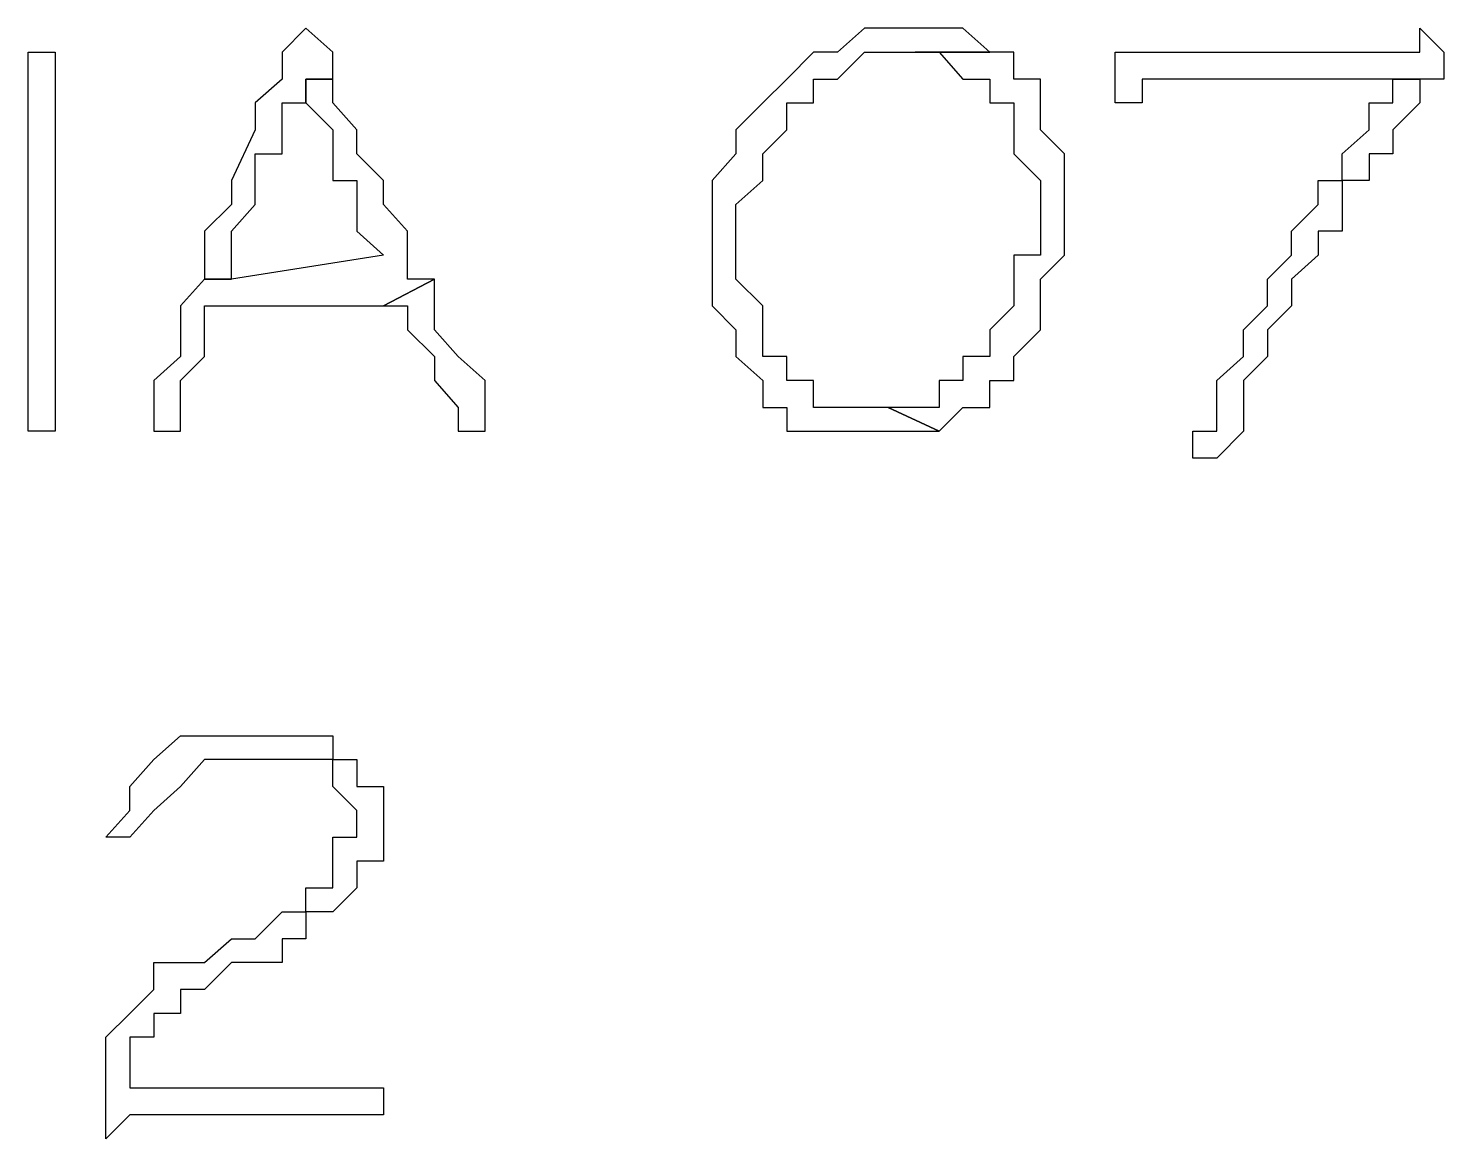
# Model space of a CAD drawing. Header units: millimetres. Extents: x -518.8 to -461.2, y 3.5 to 44.2.
# Drawn here: x -488.3286 to -487.9722, y 11.4142 to 11.6939 of the extents above; entities that cross this region are included whole.
import ezdxf

# ---------------------------------------------------------------- set-up
doc = ezdxf.new("R2010")
doc.units = ezdxf.units.MM
doc.header["$MEASUREMENT"] = 0
doc.layers.add('MYSOLIDS', color=7, linetype='Continuous')

msp = doc.modelspace()

# ---------------------------------------------------------------- linework, layer by layer
at = {"layer": 'MYSOLIDS'}
for points in [[(-488.25867, 11.69394), (-488.25867, 11.69394), (-488.25867, 11.69394), (-488.26468, 11.68793), (-488.26468, 11.68793), (-488.26468, 11.68116), (-488.26468, 11.68116), (-488.27145, 11.67514), (-488.27145, 11.66838), (-488.27746, 11.65559), (-488.27746, 11.65559), (-488.27746, 11.64958), (-488.27746, 11.64958), (-488.28423, 11.64281), (-488.28423, 11.6368), (-488.28423, 11.6368), (-488.28423, 11.63078), (-488.27746, 11.63078), (-488.27746, 11.6368), (-488.27746, 11.6368), (-488.27746, 11.64281), (-488.27145, 11.64958), (-488.27145, 11.64958), (-488.27145, 11.64958), (-488.27145, 11.65559), (-488.27145, 11.66236), (-488.26468, 11.66236), (-488.26468, 11.66838), (-488.26468, 11.67514), (-488.25867, 11.67514), (-488.25867, 11.68116), (-488.2519, 11.68116), (-488.2519, 11.68793), (-488.25867, 11.69394), (-488.25867, 11.69394), (-488.25867, 11.69394)], [(-488.10528, 11.69394), (-488.11205, 11.69394), (-488.11807, 11.69394), (-488.11807, 11.69394), (-488.12483, 11.68793), (-488.13085, 11.68793), (-488.13085, 11.68793), (-488.13761, 11.68116), (-488.13761, 11.68116), (-488.14363, 11.67514), (-488.14363, 11.67514), (-488.1504, 11.66838), (-488.1504, 11.66838), (-488.1504, 11.66236), (-488.1504, 11.66236), (-488.15641, 11.65559), (-488.15641, 11.64958), (-488.15641, 11.64958), (-488.15641, 11.64281), (-488.15641, 11.6368), (-488.15641, 11.6368), (-488.15641, 11.63078), (-488.15641, 11.62402), (-488.15641, 11.62402), (-488.1504, 11.618), (-488.1504, 11.61123), (-488.1504, 11.61123), (-488.14363, 11.60522), (-488.14363, 11.60522), (-488.14363, 11.59845), (-488.13761, 11.59845), (-488.13761, 11.59244), (-488.13085, 11.59244), (-488.13085, 11.59244), (-488.12483, 11.59244), (-488.11807, 11.59244), (-488.11807, 11.59244), (-488.11205, 11.59244), (-488.10528, 11.59244), (-488.09927, 11.59244), (-488.09927, 11.59244), (-488.09927, 11.59244), (-488.11205, 11.59845), (-488.11807, 11.59845), (-488.11807, 11.59845), (-488.12483, 11.59845), (-488.13085, 11.59845), (-488.13085, 11.60522), (-488.13761, 11.60522), (-488.13761, 11.61123), (-488.14363, 11.61123), (-488.14363, 11.618), (-488.14363, 11.618), (-488.14363, 11.62402), (-488.1504, 11.63078), (-488.1504, 11.63078), (-488.1504, 11.6368), (-488.1504, 11.6368), (-488.1504, 11.64281), (-488.1504, 11.64958), (-488.14363, 11.65559), (-488.14363, 11.65559), (-488.14363, 11.66236), (-488.14363, 11.66236), (-488.13761, 11.66838), (-488.13761, 11.67514), (-488.13761, 11.67514), (-488.13085, 11.67514), (-488.13085, 11.68116), (-488.12483, 11.68116), (-488.12483, 11.68116), (-488.11807, 11.68793), (-488.11205, 11.68793), (-488.10528, 11.68793), (-488.08649, 11.68793), (-488.08649, 11.68793), (-488.09325, 11.69394), (-488.09927, 11.69394), (-488.10528, 11.69394), (-488.10528, 11.69394), (-488.10528, 11.69394)], [(-488.04814, 11.68116), (-488.04814, 11.68116), (-488.04814, 11.68116), (-488.04814, 11.68116), (-488.04814, 11.68116), (-488.04814, 11.67514), (-488.04814, 11.67514), (-488.04814, 11.67514), (-488.04814, 11.67514), (-488.05491, 11.67514), (-488.05491, 11.67514), (-488.05491, 11.68116), (-488.05491, 11.68793), (-488.04814, 11.68793), (-488.04814, 11.68793), (-488.04814, 11.68793), (-488.04213, 11.68793), (-488.03536, 11.68793), (-488.03536, 11.68793), (-488.02934, 11.68793), (-488.02258, 11.68793), (-488.01656, 11.68793), (-488.01656, 11.68793), (-488.01055, 11.68793), (-488.00378, 11.68793), (-487.99777, 11.68793), (-487.99777, 11.68793), (-487.991, 11.68793), (-487.98498, 11.68793), (-487.98498, 11.68793), (-487.97822, 11.68793), (-487.97822, 11.69394), (-487.97822, 11.69394), (-487.9722, 11.68793), (-487.9722, 11.68793), (-487.9722, 11.68793), (-487.9722, 11.68793), (-487.9722, 11.68793), (-487.9722, 11.68116), (-487.97822, 11.68116), (-487.97822, 11.67514), (-487.98498, 11.66838), (-487.98498, 11.66236), (-487.991, 11.66236), (-487.991, 11.65559), (-487.99777, 11.65559), (-487.99777, 11.64958), (-487.99777, 11.64281), (-488.00378, 11.64281), (-488.00378, 11.6368), (-488.00378, 11.6368), (-488.01055, 11.63078), (-488.01055, 11.63078), (-488.01055, 11.62402), (-488.01656, 11.618), (-488.01656, 11.618), (-488.01656, 11.618), (-488.01656, 11.61123), (-488.02258, 11.60522), (-488.02258, 11.59845), (-488.02258, 11.59845), (-488.02258, 11.59244), (-488.02258, 11.59244), (-488.02934, 11.58567), (-488.02934, 11.58567), (-488.02934, 11.58567), (-488.02934, 11.58567), (-488.03536, 11.58567), (-488.03536, 11.58567), (-488.03536, 11.58567), (-488.03536, 11.58567), (-488.03536, 11.59244), (-488.02934, 11.59244), (-488.02934, 11.59845), (-488.02934, 11.60522), (-488.02934, 11.60522), (-488.02258, 11.61123), (-488.02258, 11.618), (-488.02258, 11.618), (-488.01656, 11.62402), (-488.01656, 11.63078), (-488.01656, 11.63078), (-488.01055, 11.6368), (-488.01055, 11.6368), (-488.01055, 11.64281), (-488.00378, 11.64958), (-488.00378, 11.64958), (-488.00378, 11.65559), (-487.99777, 11.65559), (-487.99777, 11.66236), (-487.991, 11.66838), (-487.991, 11.66838), (-487.991, 11.67514), (-487.98498, 11.67514), (-487.98498, 11.68116), (-487.97822, 11.68116), (-487.98498, 11.68116), (-487.991, 11.68116), (-487.991, 11.68116), (-487.99777, 11.68116), (-488.00378, 11.68116), (-488.00378, 11.68116), (-488.01055, 11.68116), (-488.01656, 11.68116), (-488.01656, 11.68116), (-488.02258, 11.68116), (-488.02934, 11.68116), (-488.03536, 11.68116), (-488.03536, 11.68116), (-488.04213, 11.68116), (-488.04814, 11.68116), (-488.04814, 11.68116), (-488.04814, 11.68116), (-488.04814, 11.68116)], [(-488.32183, 11.63078), (-488.32183, 11.63078), (-488.32183, 11.62402), (-488.32183, 11.618), (-488.32183, 11.61123), (-488.32183, 11.61123), (-488.32183, 11.60522), (-488.32183, 11.59845), (-488.32183, 11.59845), (-488.32183, 11.59845), (-488.32183, 11.59244), (-488.32183, 11.59244), (-488.32183, 11.59244), (-488.32183, 11.59244), (-488.32859, 11.59244), (-488.32859, 11.59244), (-488.32859, 11.59244), (-488.32859, 11.59244), (-488.32859, 11.59845), (-488.32859, 11.59845), (-488.32859, 11.59845), (-488.32859, 11.60522), (-488.32859, 11.60522), (-488.32859, 11.61123), (-488.32859, 11.618), (-488.32859, 11.62402), (-488.32859, 11.63078), (-488.32859, 11.63078), (-488.32859, 11.6368), (-488.32859, 11.64281), (-488.32859, 11.64281), (-488.32859, 11.64958), (-488.32859, 11.65559), (-488.32859, 11.66236), (-488.32859, 11.66236), (-488.32859, 11.66838), (-488.32859, 11.67514), (-488.32859, 11.68116), (-488.32859, 11.68116), (-488.32859, 11.68793), (-488.32859, 11.68793), (-488.32859, 11.68793), (-488.32859, 11.68793), (-488.32859, 11.68793), (-488.32183, 11.68793), (-488.32183, 11.68793), (-488.32183, 11.68793), (-488.32183, 11.68793), (-488.32183, 11.68793), (-488.32183, 11.68793), (-488.32183, 11.68116), (-488.32183, 11.68116), (-488.32183, 11.67514), (-488.32183, 11.67514), (-488.32183, 11.66838), (-488.32183, 11.66236), (-488.32183, 11.66236), (-488.32183, 11.65559), (-488.32183, 11.64958), (-488.32183, 11.64281), (-488.32183, 11.64281), (-488.32183, 11.6368), (-488.32183, 11.63078), (-488.32183, 11.63078), (-488.32183, 11.63078), (-488.32183, 11.63078)], [(-488.08649, 11.68793), (-488.10528, 11.68793), (-488.10528, 11.68793), (-488.09927, 11.68793), (-488.09325, 11.68116), (-488.09325, 11.68116), (-488.08649, 11.68116), (-488.08649, 11.67514), (-488.08047, 11.67514), (-488.08047, 11.66838), (-488.08047, 11.66838), (-488.08047, 11.66236), (-488.07371, 11.65559), (-488.07371, 11.65559), (-488.07371, 11.64958), (-488.07371, 11.64958), (-488.07371, 11.64281), (-488.07371, 11.6368), (-488.08047, 11.6368), (-488.08047, 11.63078), (-488.08047, 11.63078), (-488.08047, 11.62402), (-488.08047, 11.62402), (-488.08649, 11.618), (-488.08649, 11.61123), (-488.09325, 11.61123), (-488.09325, 11.60522), (-488.09927, 11.60522), (-488.09927, 11.59845), (-488.09927, 11.59845), (-488.10528, 11.59845), (-488.11205, 11.59845), (-488.11205, 11.59845), (-488.09927, 11.59244), (-488.09325, 11.59845), (-488.08649, 11.59845), (-488.08649, 11.60522), (-488.08047, 11.60522), (-488.08047, 11.61123), (-488.08047, 11.61123), (-488.07371, 11.618), (-488.07371, 11.62402), (-488.07371, 11.62402), (-488.07371, 11.63078), (-488.06769, 11.6368), (-488.06769, 11.6368), (-488.06769, 11.64281), (-488.06769, 11.64958), (-488.06769, 11.64958), (-488.06769, 11.65559), (-488.06769, 11.66236), (-488.07371, 11.66838), (-488.07371, 11.66838), (-488.07371, 11.67514), (-488.07371, 11.68116), (-488.08047, 11.68116), (-488.08047, 11.68116), (-488.08047, 11.68793), (-488.08649, 11.68793), (-488.08649, 11.68793)], [(-488.2519, 11.68116), (-488.25867, 11.68116), (-488.25867, 11.68116), (-488.25867, 11.67514), (-488.2519, 11.66838), (-488.2519, 11.66838), (-488.2519, 11.66236), (-488.2519, 11.65559), (-488.24589, 11.65559), (-488.24589, 11.64958), (-488.24589, 11.64958), (-488.24589, 11.64281), (-488.23912, 11.6368), (-488.23912, 11.6368), (-488.27746, 11.63078), (-488.28423, 11.63078), (-488.29025, 11.62402), (-488.29025, 11.62402), (-488.29025, 11.618), (-488.29025, 11.61123), (-488.29025, 11.61123), (-488.29701, 11.60522), (-488.29701, 11.59845), (-488.29701, 11.59845), (-488.29701, 11.59845), (-488.29701, 11.59244), (-488.29701, 11.59244), (-488.29701, 11.59244), (-488.29025, 11.59244), (-488.29025, 11.59845), (-488.29025, 11.60522), (-488.29025, 11.60522), (-488.28423, 11.61123), (-488.28423, 11.618), (-488.28423, 11.618), (-488.28423, 11.62402), (-488.23912, 11.62402), (-488.22634, 11.63078), (-488.2331, 11.63078), (-488.2331, 11.6368), (-488.2331, 11.64281), (-488.2331, 11.64281), (-488.23912, 11.64958), (-488.23912, 11.64958), (-488.23912, 11.65559), (-488.24589, 11.66236), (-488.24589, 11.66236), (-488.24589, 11.66838), (-488.24589, 11.66838), (-488.24589, 11.66838), (-488.2519, 11.67514), (-488.2519, 11.68116), (-488.2519, 11.68116), (-488.2519, 11.68116)], [(-488.22634, 11.63078), (-488.23912, 11.62402), (-488.2331, 11.62402), (-488.2331, 11.62402), (-488.2331, 11.618), (-488.22634, 11.61123), (-488.22634, 11.61123), (-488.22634, 11.60522), (-488.22032, 11.59845), (-488.22032, 11.59244), (-488.22032, 11.59244), (-488.21355, 11.59244), (-488.21355, 11.59244), (-488.21355, 11.59244), (-488.21355, 11.59845), (-488.21355, 11.60522), (-488.22032, 11.61123), (-488.22032, 11.61123), (-488.22634, 11.618), (-488.22634, 11.62402), (-488.22634, 11.63078), (-488.22634, 11.63078)], [(-488.30303, 11.42702), (-488.23912, 11.42702), (-488.23912, 11.42702), (-488.23912, 11.42702), (-488.23912, 11.42026), (-488.23912, 11.42026), (-488.23912, 11.42026), (-488.23912, 11.42026), (-488.24589, 11.42026), (-488.24589, 11.42026), (-488.30303, 11.42026), (-488.30303, 11.42026), (-488.30303, 11.42026), (-488.30904, 11.41424), (-488.30904, 11.41424), (-488.30904, 11.42026), (-488.30904, 11.42026), (-488.30904, 11.42026), (-488.30904, 11.42026), (-488.30904, 11.42702), (-488.30904, 11.43304), (-488.30904, 11.43304), (-488.30904, 11.4398), (-488.30904, 11.4398), (-488.30303, 11.44582), (-488.30303, 11.44582), (-488.29701, 11.45183), (-488.29701, 11.45183), (-488.29701, 11.4586), (-488.29025, 11.4586), (-488.29025, 11.4586), (-488.28423, 11.4586), (-488.27746, 11.46462), (-488.27145, 11.46462), (-488.26468, 11.47138), (-488.26468, 11.47138), (-488.25867, 11.47138), (-488.25867, 11.47138), (-488.25867, 11.4774), (-488.2519, 11.4774), (-488.2519, 11.48417), (-488.2519, 11.49018), (-488.24589, 11.49018), (-488.24589, 11.49695), (-488.24589, 11.49695), (-488.2519, 11.50296), (-488.2519, 11.50296), (-488.2519, 11.50973), (-488.25867, 11.50973), (-488.26468, 11.50973), (-488.26468, 11.50973), (-488.27145, 11.50973), (-488.27746, 11.50973), (-488.27746, 11.50973), (-488.28423, 11.50973), (-488.28423, 11.50973), (-488.29025, 11.50296), (-488.29025, 11.50296), (-488.29701, 11.49695), (-488.29701, 11.49695), (-488.29701, 11.49695), (-488.30303, 11.49018), (-488.30303, 11.49018), (-488.30303, 11.49018), (-488.30303, 11.49018), (-488.30303, 11.49018), (-488.30904, 11.49018), (-488.30904, 11.49018), (-488.30303, 11.49695), (-488.30303, 11.49695), (-488.30303, 11.50296), (-488.29701, 11.50973), (-488.29701, 11.50973), (-488.29701, 11.50973), (-488.29025, 11.51574), (-488.29025, 11.51574), (-488.28423, 11.51574), (-488.28423, 11.51574), (-488.27746, 11.51574), (-488.27145, 11.51574), (-488.27145, 11.51574), (-488.26468, 11.51574), (-488.25867, 11.51574), (-488.25867, 11.51574), (-488.2519, 11.51574), (-488.2519, 11.50973), (-488.24589, 11.50973), (-488.24589, 11.50973), (-488.24589, 11.50296), (-488.23912, 11.50296), (-488.23912, 11.49695), (-488.23912, 11.49018), (-488.23912, 11.49018), (-488.23912, 11.48417), (-488.24589, 11.48417), (-488.24589, 11.4774), (-488.24589, 11.4774), (-488.2519, 11.47138), (-488.2519, 11.47138), (-488.25867, 11.47138), (-488.25867, 11.46462), (-488.26468, 11.46462), (-488.26468, 11.4586), (-488.27145, 11.4586), (-488.27746, 11.4586), (-488.28423, 11.45183), (-488.28423, 11.45183), (-488.29025, 11.45183), (-488.29025, 11.44582), (-488.29701, 11.44582), (-488.29701, 11.4398), (-488.30303, 11.4398), (-488.30303, 11.43304), (-488.30303, 11.42702), (-488.30303, 11.42702), (-488.30303, 11.42702), (-488.30303, 11.42702), (-488.30303, 11.42702)]]:
    msp.add_lwpolyline(points, dxfattribs=at)

doc.saveas('drawing.dxf')
